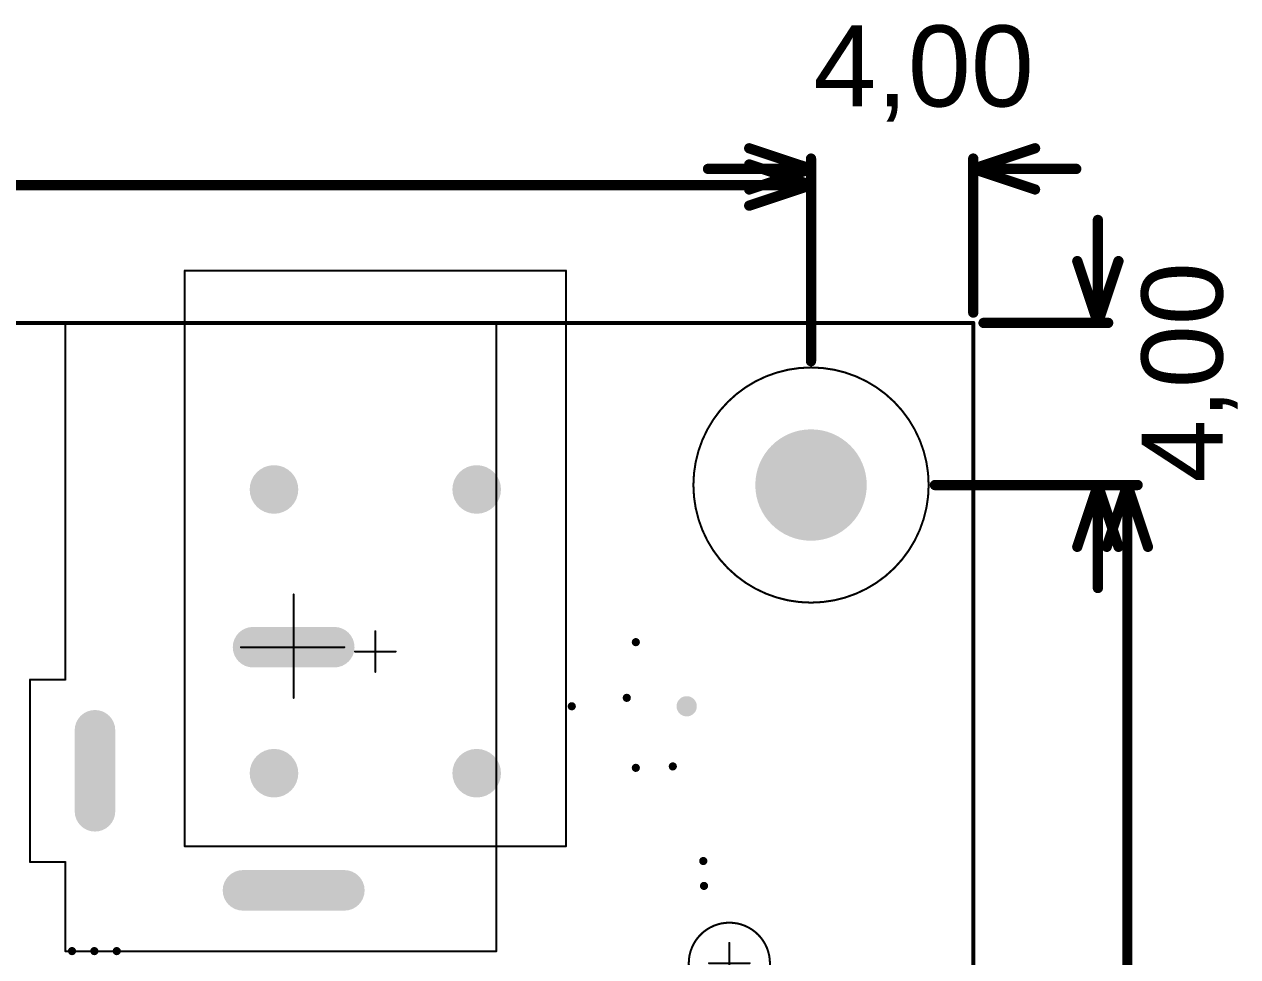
# Model space of a CAD drawing. Header units: inches. Extents: x -0.46 to 4.93, y -0.49 to 6.86.
# Drawn here: x 3.724 to 4.902, y 5.959 to 6.865 of the extents above; entities that cross this region are included whole.
import ezdxf

# ---------------------------------------------------------------- set-up
doc = ezdxf.new("R2010")
doc.units = ezdxf.units.IN
doc.header["$MEASUREMENT"] = 0
for name, color, linetype in [('Board', 6, 'Continuous'), ('Dimensions', 56, 'Continuous'), ('Pad Holes', 156, 'Continuous'), ('Top Courtyard', 56, 'Continuous'), ('Via Holes', 16, 'Continuous')]:
    doc.layers.add(name, color=color, linetype=linetype)
doc.styles.add('Arial', font='', dxfattribs={"height": 0.2})
doc.styles.get('Arial').set_extended_font_data('Arial')

# ---------------------------------------------------------------- blocks, each defined once
blk = doc.blocks.new('LSF_SMT5_00_02_903_5SNBKTU_1824740000_F_________1_14')
at = {"layer": 'Pad Holes'}
h = blk.add_hatch(color=7, dxfattribs=at)
edge = h.paths.add_edge_path()
edge.add_arc((-0.0984, 0.1575), 0.0236, 0, 360)
h = blk.add_hatch(color=7, dxfattribs=at)
edge = h.paths.add_edge_path()
edge.add_arc((0.0984, 0.1575), 0.0236, 0, 360)
h = blk.add_hatch(color=7, dxfattribs=at)
edge = h.paths.add_edge_path()
edge.add_arc((-0.0984, -0.1181), 0.0236, 0, 360)
h = blk.add_hatch(color=7, dxfattribs=at)
edge = h.paths.add_edge_path()
edge.add_arc((0.0984, -0.1181), 0.0236, 0, 360)
at = {"layer": 'Top Courtyard'}
for points in [[(-0.185, 0.3701, 0.00197, 0.00197, 0), (0.185, 0.3701, 0.00197, 0.00197, 0)], [(-0.185, -0.189, 0.00197, 0.00197, 0), (-0.185, 0.3701, 0.00197, 0.00197, 0)], [(0.185, -0.189, 0.00197, 0.00197, 0), (0.185, 0.3701, 0.00197, 0.00197, 0)], [(0, -0.0197, 0.00197, 0.00197, 0), (0, 0.0197, 0.00197, 0.00197, 0)], [(-0.0197, 0, 0.00197, 0.00197, 0), (0.0197, 0, 0.00197, 0.00197, 0)], [(-0.185, -0.189, 0.00197, 0.00197, 0), (0.185, -0.189, 0.00197, 0.00197, 0)]]:
    blk.add_lwpolyline(points, format="xyseb", dxfattribs=at)
for points in [[(-0.1855, 0.3701, 0.000984, 0.000984, 1), (-0.1845, 0.3701, 0.000984, 0.000984, 1)], [(-0.1855, 0.3701, 0.000984, 0.000984, 1), (-0.1845, 0.3701, 0.000984, 0.000984, 1)], [(0.1845, 0.3701, 0.000984, 0.000984, 1), (0.1855, 0.3701, 0.000984, 0.000984, 1)], [(0.1845, 0.3701, 0.000984, 0.000984, 1), (0.1855, 0.3701, 0.000984, 0.000984, 1)], [(-0.0005, 0.0197, 0.000984, 0.000984, 1), (0.0005, 0.0197, 0.000984, 0.000984, 1)], [(-0.0202, 0, 0.000984, 0.000984, 1), (-0.0192, 0, 0.000984, 0.000984, 1)], [(0.0192, 0, 0.000984, 0.000984, 1), (0.0202, 0, 0.000984, 0.000984, 1)], [(-0.0005, -0.0197, 0.000984, 0.000984, 1), (0.0005, -0.0197, 0.000984, 0.000984, 1)], [(-0.1855, -0.189, 0.000984, 0.000984, 1), (-0.1845, -0.189, 0.000984, 0.000984, 1)], [(-0.1855, -0.189, 0.000984, 0.000984, 1), (-0.1845, -0.189, 0.000984, 0.000984, 1)], [(0.1845, -0.189, 0.000984, 0.000984, 1), (0.1855, -0.189, 0.000984, 0.000984, 1)], [(0.1845, -0.189, 0.000984, 0.000984, 1), (0.1855, -0.189, 0.000984, 0.000984, 1)]]:
    blk.add_lwpolyline(points, format="xyseb", close=True, dxfattribs=at)
blk = doc.blocks.new('MOUNTING_HOLE_M2_5_547')
at = {"layer": 'Pad Holes'}
h = blk.add_hatch(color=7, dxfattribs=at)
edge = h.paths.add_edge_path()
edge.add_arc((0, 0), 0.0541, 0, 360)
at = {"layer": 'Top Courtyard'}
for points in [[(0.1142, 0, 0.00197, 0.00197, 1), (-0.1142, 0, 0.00197, 0.00197, 1)], [(-0.1147, 0, 0.000984, 0.000984, 1), (-0.1137, 0, 0.000984, 0.000984, 1)], [(0.1137, 0, 0.000984, 0.000984, 1), (0.1147, 0, 0.000984, 0.000984, 1)]]:
    blk.add_lwpolyline(points, format="xyseb", close=True, dxfattribs=at)
blk = doc.blocks.new('ICS_43434_B_764')
at = {"layer": 'Pad Holes'}
h = blk.add_hatch(color=7, dxfattribs=at)
edge = h.paths.add_edge_path()
edge.add_arc((0, 0.028), 0.00984, 0, 360)
blk = doc.blocks.new('NEB21R_790')
at = {"layer": 'Pad Holes'}
h = blk.add_hatch(color=7, dxfattribs=at)
edge = h.paths.add_edge_path()
edge.add_arc((0.0492, 0.2362), 0.0197, 270, 450)
edge.add_line((0.0492, 0.2559), (-0.0492, 0.2559))
edge.add_arc((-0.0492, 0.2362), 0.0197, 90, 270)
edge.add_line((-0.0492, 0.2165), (0.0492, 0.2165))
h = blk.add_hatch(color=7, dxfattribs=at)
edge = h.paths.add_edge_path()
edge.add_arc((0.1929, 0.1594), 0.0197, 0, 180)
edge.add_line((0.1732, 0.1594), (0.1732, 0.0807))
edge.add_arc((0.1929, 0.0807), 0.0197, 180, 360)
edge.add_line((0.2126, 0.0807), (0.2126, 0.1594))
h = blk.add_hatch(color=7, dxfattribs=at)
edge = h.paths.add_edge_path()
edge.add_arc((-0.0394, 0), 0.0197, 90, 270)
edge.add_line((-0.0394, -0.0197), (0.0394, -0.0197))
edge.add_arc((0.0394, 0), 0.0197, 270, 450)
edge.add_line((0.0394, 0.0197), (-0.0394, 0.0197))
at = {"layer": 'Top Courtyard'}
for points in [[(0.2217, 0.2953, 0.00197, 0.00197, 0), (-0.1969, 0.2953, 0.00197, 0.00197, 0)], [(-0.1969, 0.2953, 0.00197, 0.00197, 0), (-0.1969, -0.315, 0.00197, 0.00197, 0)], [(0.2217, 0.2953, 0.00197, 0.00197, 0), (0.2217, 0.2244, 0.00197, 0.00197, 0)], [(0.2217, 0.2087, 0.00197, 0.00197, 0), (0.2217, 0.2244, 0.00197, 0.00197, 0)], [(0.2559, 0.2087, 0.00197, 0.00197, 0), (0.2217, 0.2087, 0.00197, 0.00197, 0)], [(0.2559, 0.2087, 0.00197, 0.00197, 0), (0.2559, 0.0315, 0.00197, 0.00197, 0)], [(0, 0.0492, 0.00197, 0.00197, 0), (0, 0, 0.00197, 0.00197, 0)], [(0.2559, 0.0315, 0.00197, 0.00197, 0), (0.2217, 0.0315, 0.00197, 0.00197, 0)], [(0.2217, 0.0315, 0.00197, 0.00197, 0), (0.2217, -0.315, 0.00197, 0.00197, 0)], [(0, 0, 0.00197, 0.00197, 0), (-0.0492, 0, 0.00197, 0.00197, 0)], [(0.0512, 0, 0.00197, 0.00197, 0), (0, 0, 0.00197, 0.00197, 0)], [(0, 0, 0.00197, 0.00197, 0), (0, -0.0512, 0.00197, 0.00197, 0)], [(0.2217, -0.315, 0.00197, 0.00197, 0), (-0.1969, -0.315, 0.00197, 0.00197, 0)]]:
    blk.add_lwpolyline(points, format="xyseb", dxfattribs=at)
for points in [[(-0.1973, 0.2953, 0.000984, 0.000984, 1), (-0.1964, 0.2953, 0.000984, 0.000984, 1)], [(-0.1973, 0.2953, 0.000984, 0.000984, 1), (-0.1964, 0.2953, 0.000984, 0.000984, 1)], [(0.2212, 0.2953, 0.000984, 0.000984, 1), (0.2222, 0.2953, 0.000984, 0.000984, 1)], [(0.2212, 0.2953, 0.000984, 0.000984, 1), (0.2222, 0.2953, 0.000984, 0.000984, 1)], [(0.2212, 0.2244, 0.000984, 0.000984, 1), (0.2222, 0.2244, 0.000984, 0.000984, 1)], [(0.2212, 0.2244, 0.000984, 0.000984, 1), (0.2222, 0.2244, 0.000984, 0.000984, 1)], [(0.2212, 0.2087, 0.000984, 0.000984, 1), (0.2222, 0.2087, 0.000984, 0.000984, 1)], [(0.2212, 0.2087, 0.000984, 0.000984, 1), (0.2222, 0.2087, 0.000984, 0.000984, 1)], [(0.2554, 0.2087, 0.000984, 0.000984, 1), (0.2564, 0.2087, 0.000984, 0.000984, 1)], [(0.2554, 0.2087, 0.000984, 0.000984, 1), (0.2564, 0.2087, 0.000984, 0.000984, 1)], [(-0.0005, 0.0492, 0.000984, 0.000984, 1), (0.0005, 0.0492, 0.000984, 0.000984, 1)], [(0.2212, 0.0315, 0.000984, 0.000984, 1), (0.2222, 0.0315, 0.000984, 0.000984, 1)], [(0.2212, 0.0315, 0.000984, 0.000984, 1), (0.2222, 0.0315, 0.000984, 0.000984, 1)], [(0.2554, 0.0315, 0.000984, 0.000984, 1), (0.2564, 0.0315, 0.000984, 0.000984, 1)], [(0.2554, 0.0315, 0.000984, 0.000984, 1), (0.2564, 0.0315, 0.000984, 0.000984, 1)], [(-0.0497, 0, 0.000984, 0.000984, 1), (-0.0487, 0, 0.000984, 0.000984, 1)], [(-0.0005, 0, 0.000984, 0.000984, 1), (0.0005, 0, 0.000984, 0.000984, 1)], [(-0.0005, 0, 0.000984, 0.000984, 1), (0.0005, 0, 0.000984, 0.000984, 1)], [(-0.0005, 0, 0.000984, 0.000984, 1), (0.0005, 0, 0.000984, 0.000984, 1)], [(-0.0005, 0, 0.000984, 0.000984, 1), (0.0005, 0, 0.000984, 0.000984, 1)], [(0.0507, 0, 0.000984, 0.000984, 1), (0.0517, 0, 0.000984, 0.000984, 1)], [(-0.0005, -0.0512, 0.000984, 0.000984, 1), (0.0005, -0.0512, 0.000984, 0.000984, 1)], [(-0.1973, -0.315, 0.000984, 0.000984, 1), (-0.1964, -0.315, 0.000984, 0.000984, 1)], [(-0.1973, -0.315, 0.000984, 0.000984, 1), (-0.1964, -0.315, 0.000984, 0.000984, 1)], [(0.2212, -0.315, 0.000984, 0.000984, 1), (0.2222, -0.315, 0.000984, 0.000984, 1)], [(0.2212, -0.315, 0.000984, 0.000984, 1), (0.2222, -0.315, 0.000984, 0.000984, 1)]]:
    blk.add_lwpolyline(points, format="xyseb", close=True, dxfattribs=at)
blk = doc.blocks.new('FIDUCIAL_ROUND_1MM_801')
at = {"layer": 'Top Courtyard'}
for points in [[(0.0394, 0, 0.00197, 0.00197, 1), (-0.0394, 0, 0.00197, 0.00197, 1)], [(-0.0005, 0.0197, 0.000984, 0.000984, 1), (0.0005, 0.0197, 0.000984, 0.000984, 1)], [(-0.0399, 0, 0.000984, 0.000984, 1), (-0.0389, 0, 0.000984, 0.000984, 1)], [(-0.0202, 0, 0.000984, 0.000984, 1), (-0.0192, 0, 0.000984, 0.000984, 1)], [(0.0192, 0, 0.000984, 0.000984, 1), (0.0202, 0, 0.000984, 0.000984, 1)], [(0.0389, 0, 0.000984, 0.000984, 1), (0.0399, 0, 0.000984, 0.000984, 1)], [(-0.0005, -0.0197, 0.000984, 0.000984, 1), (0.0005, -0.0197, 0.000984, 0.000984, 1)]]:
    blk.add_lwpolyline(points, format="xyseb", close=True, dxfattribs=at)
for points in [[(0, 0.0197, 0.00197, 0.00197, 0), (0, -0.0197, 0.00197, 0.00197, 0)], [(-0.0197, 0, 0.00197, 0.00197, 0), (0.0197, 0, 0.00197, 0.00197, 0)]]:
    blk.add_lwpolyline(points, format="xyseb", dxfattribs=at)

msp = doc.modelspace()

# ---------------------------------------------------------------- hatches: boundary and pattern name
at = {"layer": 'Via Holes'}
h = msp.add_hatch(color=7, dxfattribs=at)
edge = h.paths.add_edge_path()
edge.add_arc((4.3181, 6.2647), 0.004, 0, 360)
h = msp.add_hatch(color=7, dxfattribs=at)
edge = h.paths.add_edge_path()
edge.add_arc((4.3093, 6.2106), 0.004, 0, 360)
h = msp.add_hatch(color=7, dxfattribs=at)
edge = h.paths.add_edge_path()
edge.add_arc((4.2559, 6.2024), 0.004, 0, 360)
h = msp.add_hatch(color=7, dxfattribs=at)
edge = h.paths.add_edge_path()
edge.add_arc((4.3181, 6.1426), 0.004, 0, 360)
h = msp.add_hatch(color=7, dxfattribs=at)
edge = h.paths.add_edge_path()
edge.add_arc((4.354, 6.144), 0.004, 0, 360)
h = msp.add_hatch(color=7, dxfattribs=at)
edge = h.paths.add_edge_path()
edge.add_arc((4.3836, 6.0521), 0.004, 0, 360)
h = msp.add_hatch(color=7, dxfattribs=at)
edge = h.paths.add_edge_path()
edge.add_arc((4.3843, 6.0279), 0.004, 0, 360)
h = msp.add_hatch(color=7, dxfattribs=at)
edge = h.paths.add_edge_path()
edge.add_arc((3.7707, 5.9646), 0.004, 0, 360)
h = msp.add_hatch(color=7, dxfattribs=at)
edge = h.paths.add_edge_path()
edge.add_arc((3.7924, 5.9646), 0.004, 0, 360)
h = msp.add_hatch(color=7, dxfattribs=at)
edge = h.paths.add_edge_path()
edge.add_arc((3.8141, 5.9646), 0.004, 0, 360)

# ---------------------------------------------------------------- linework, layer by layer
at = {"layer": 'Board'}
for points in [[(0, 6.5748, 0.00394, 0.00394, 0), (4.6457, 6.5748, 0.00394, 0.00394, 0)], [(4.6457, 0, 0.00394, 0.00394, 0), (4.6457, 6.5748, 0.00394, 0.00394, 0)]]:
    msp.add_lwpolyline(points, format="xyseb", dxfattribs=at)
msp.add_lwpolyline([(4.6447, 6.5748, 0.00197, 0.00197, 1), (4.6467, 6.5748, 0.00197, 0.00197, 1)], format="xyseb", close=True, dxfattribs=at)
msp.add_lwpolyline([(4.6447, 6.5748, 0.00197, 0.00197, 1), (4.6467, 6.5748, 0.00197, 0.00197, 1)], format="xyseb", close=True, dxfattribs=at)
at = {"layer": 'Dimensions'}
for points in [[(4.4282, 6.7444, 0.01, 0.01, 0), (4.4882, 6.7244, 0.01, 0.01, 0)], [(4.4882, 6.5376, 0.01, 0.01, 0), (4.4882, 6.7344, 0.01, 0.01, 0)], [(4.6457, 6.7244, 0.01, 0.01, 0), (4.7057, 6.7444, 0.01, 0.01, 0)], [(4.6457, 6.5848, 0.01, 0.01, 0), (4.6457, 6.7344, 0.01, 0.01, 0)], [(4.3882, 6.7244, 0.01, 0.01, 0), (4.4882, 6.7244, 0.01, 0.01, 0)], [(4.4282, 6.7287, 0.01, 0.01, 0), (4.4882, 6.7087, 0.01, 0.01, 0)], [(4.4282, 6.7044, 0.01, 0.01, 0), (4.4882, 6.7244, 0.01, 0.01, 0)], [(4.6457, 6.7244, 0.01, 0.01, 0), (4.7457, 6.7244, 0.01, 0.01, 0)], [(4.6457, 6.7244, 0.01, 0.01, 0), (4.7057, 6.7044, 0.01, 0.01, 0)], [(4.4882, 6.5376, 0.01, 0.01, 0), (4.4882, 6.7187, 0.01, 0.01, 0)], [(2.425, 6.7087, 0.01, 0.01, 0), (4.4882, 6.7087, 0.01, 0.01, 0)], [(4.4282, 6.6887, 0.01, 0.01, 0), (4.4882, 6.7087, 0.01, 0.01, 0)], [(4.7667, 6.5748, 0.01, 0.01, 0), (4.7667, 6.6748, 0.01, 0.01, 0)], [(4.7467, 6.6348, 0.01, 0.01, 0), (4.7667, 6.5748, 0.01, 0.01, 0)], [(4.7667, 6.5748, 0.01, 0.01, 0), (4.7867, 6.6348, 0.01, 0.01, 0)], [(4.6557, 6.5748, 0.01, 0.01, 0), (4.7767, 6.5748, 0.01, 0.01, 0)], [(4.6085, 6.4173, 0.01, 0.01, 0), (4.7767, 6.4173, 0.01, 0.01, 0)], [(4.6085, 6.4173, 0.01, 0.01, 0), (4.8053, 6.4173, 0.01, 0.01, 0)], [(4.7467, 6.3573, 0.01, 0.01, 0), (4.7667, 6.4173, 0.01, 0.01, 0)], [(4.7667, 6.3173, 0.01, 0.01, 0), (4.7667, 6.4173, 0.01, 0.01, 0)], [(4.7667, 6.4173, 0.01, 0.01, 0), (4.7867, 6.3573, 0.01, 0.01, 0)], [(4.7753, 6.3573, 0.01, 0.01, 0), (4.7953, 6.4173, 0.01, 0.01, 0)], [(4.7953, 3.3895, 0.01, 0.01, 0), (4.7953, 6.4173, 0.01, 0.01, 0)], [(4.7953, 6.4173, 0.01, 0.01, 0), (4.8153, 6.3573, 0.01, 0.01, 0)]]:
    msp.add_lwpolyline(points, format="xyseb", dxfattribs=at)
for points in [[(4.4257, 6.7444, 0.005, 0.005, 1), (4.4307, 6.7444, 0.005, 0.005, 1)], [(4.4857, 6.7344, 0.005, 0.005, 1), (4.4907, 6.7344, 0.005, 0.005, 1)], [(4.6432, 6.7344, 0.005, 0.005, 1), (4.6482, 6.7344, 0.005, 0.005, 1)], [(4.7032, 6.7444, 0.005, 0.005, 1), (4.7082, 6.7444, 0.005, 0.005, 1)], [(4.3857, 6.7244, 0.005, 0.005, 1), (4.3907, 6.7244, 0.005, 0.005, 1)], [(4.4257, 6.7287, 0.005, 0.005, 1), (4.4307, 6.7287, 0.005, 0.005, 1)], [(4.4857, 6.7244, 0.005, 0.005, 1), (4.4907, 6.7244, 0.005, 0.005, 1)], [(4.4857, 6.7244, 0.005, 0.005, 1), (4.4907, 6.7244, 0.005, 0.005, 1)], [(4.4857, 6.7244, 0.005, 0.005, 1), (4.4907, 6.7244, 0.005, 0.005, 1)], [(4.6432, 6.7244, 0.005, 0.005, 1), (4.6482, 6.7244, 0.005, 0.005, 1)], [(4.6432, 6.7244, 0.005, 0.005, 1), (4.6482, 6.7244, 0.005, 0.005, 1)], [(4.6432, 6.7244, 0.005, 0.005, 1), (4.6482, 6.7244, 0.005, 0.005, 1)], [(4.7432, 6.7244, 0.005, 0.005, 1), (4.7482, 6.7244, 0.005, 0.005, 1)], [(4.4857, 6.7187, 0.005, 0.005, 1), (4.4907, 6.7187, 0.005, 0.005, 1)], [(4.4257, 6.7044, 0.005, 0.005, 1), (4.4307, 6.7044, 0.005, 0.005, 1)], [(4.4857, 6.7087, 0.005, 0.005, 1), (4.4907, 6.7087, 0.005, 0.005, 1)], [(4.4857, 6.7087, 0.005, 0.005, 1), (4.4907, 6.7087, 0.005, 0.005, 1)], [(4.4857, 6.7087, 0.005, 0.005, 1), (4.4907, 6.7087, 0.005, 0.005, 1)], [(4.7032, 6.7044, 0.005, 0.005, 1), (4.7082, 6.7044, 0.005, 0.005, 1)], [(4.4257, 6.6887, 0.005, 0.005, 1), (4.4307, 6.6887, 0.005, 0.005, 1)], [(4.7642, 6.6748, 0.005, 0.005, 1), (4.7692, 6.6748, 0.005, 0.005, 1)], [(4.7442, 6.6348, 0.005, 0.005, 1), (4.7492, 6.6348, 0.005, 0.005, 1)], [(4.7842, 6.6348, 0.005, 0.005, 1), (4.7892, 6.6348, 0.005, 0.005, 1)], [(4.6432, 6.5848, 0.005, 0.005, 1), (4.6482, 6.5848, 0.005, 0.005, 1)], [(4.6532, 6.5748, 0.005, 0.005, 1), (4.6582, 6.5748, 0.005, 0.005, 1)], [(4.7642, 6.5748, 0.005, 0.005, 1), (4.7692, 6.5748, 0.005, 0.005, 1)], [(4.7642, 6.5748, 0.005, 0.005, 1), (4.7692, 6.5748, 0.005, 0.005, 1)], [(4.7642, 6.5748, 0.005, 0.005, 1), (4.7692, 6.5748, 0.005, 0.005, 1)], [(4.7742, 6.5748, 0.005, 0.005, 1), (4.7792, 6.5748, 0.005, 0.005, 1)], [(4.4857, 6.5376, 0.005, 0.005, 1), (4.4907, 6.5376, 0.005, 0.005, 1)], [(4.4857, 6.5376, 0.005, 0.005, 1), (4.4907, 6.5376, 0.005, 0.005, 1)], [(4.606, 6.4173, 0.005, 0.005, 1), (4.611, 6.4173, 0.005, 0.005, 1)], [(4.606, 6.4173, 0.005, 0.005, 1), (4.611, 6.4173, 0.005, 0.005, 1)], [(4.7642, 6.4173, 0.005, 0.005, 1), (4.7692, 6.4173, 0.005, 0.005, 1)], [(4.7642, 6.4173, 0.005, 0.005, 1), (4.7692, 6.4173, 0.005, 0.005, 1)], [(4.7642, 6.4173, 0.005, 0.005, 1), (4.7692, 6.4173, 0.005, 0.005, 1)], [(4.7742, 6.4173, 0.005, 0.005, 1), (4.7792, 6.4173, 0.005, 0.005, 1)], [(4.7928, 6.4173, 0.005, 0.005, 1), (4.7978, 6.4173, 0.005, 0.005, 1)], [(4.7928, 6.4173, 0.005, 0.005, 1), (4.7978, 6.4173, 0.005, 0.005, 1)], [(4.7928, 6.4173, 0.005, 0.005, 1), (4.7978, 6.4173, 0.005, 0.005, 1)], [(4.8028, 6.4173, 0.005, 0.005, 1), (4.8078, 6.4173, 0.005, 0.005, 1)], [(4.7442, 6.3573, 0.005, 0.005, 1), (4.7492, 6.3573, 0.005, 0.005, 1)], [(4.7728, 6.3573, 0.005, 0.005, 1), (4.7778, 6.3573, 0.005, 0.005, 1)], [(4.7842, 6.3573, 0.005, 0.005, 1), (4.7892, 6.3573, 0.005, 0.005, 1)], [(4.8128, 6.3573, 0.005, 0.005, 1), (4.8178, 6.3573, 0.005, 0.005, 1)], [(4.7642, 6.3173, 0.005, 0.005, 1), (4.7692, 6.3173, 0.005, 0.005, 1)]]:
    msp.add_lwpolyline(points, format="xyseb", close=True, dxfattribs=at)

# ---------------------------------------------------------------- block references
for name, p in [('LSF_SMT5_00_02_903_5SNBKTU_1824740000_F_________1_14', (4.0652, 6.2555)), ('MOUNTING_HOLE_M2_5_547', (4.4882, 6.4173))]:
    msp.add_blockref(name, p)
for name, p, rotation in [('NEB21R_790', (3.9859, 6.2598), 180), ('ICS_43434_B_764', (4.3395, 6.2024), 270), ('FIDUCIAL_ROUND_1MM_801', (4.4089, 5.9528), 90)]:
    msp.add_blockref(name, p, dxfattribs=dict(rotation=rotation))

# ---------------------------------------------------------------- texts
at = {"layer": 'Dimensions', "style": 'Arial'}
msp.add_text('4,00', height=0.07874, dxfattribs=at).set_placement((4.4905, 6.785))
msp.add_text('4,00', height=0.07874, rotation=90, dxfattribs=at).set_placement((4.8878, 6.4197))

doc.saveas('drawing.dxf')
